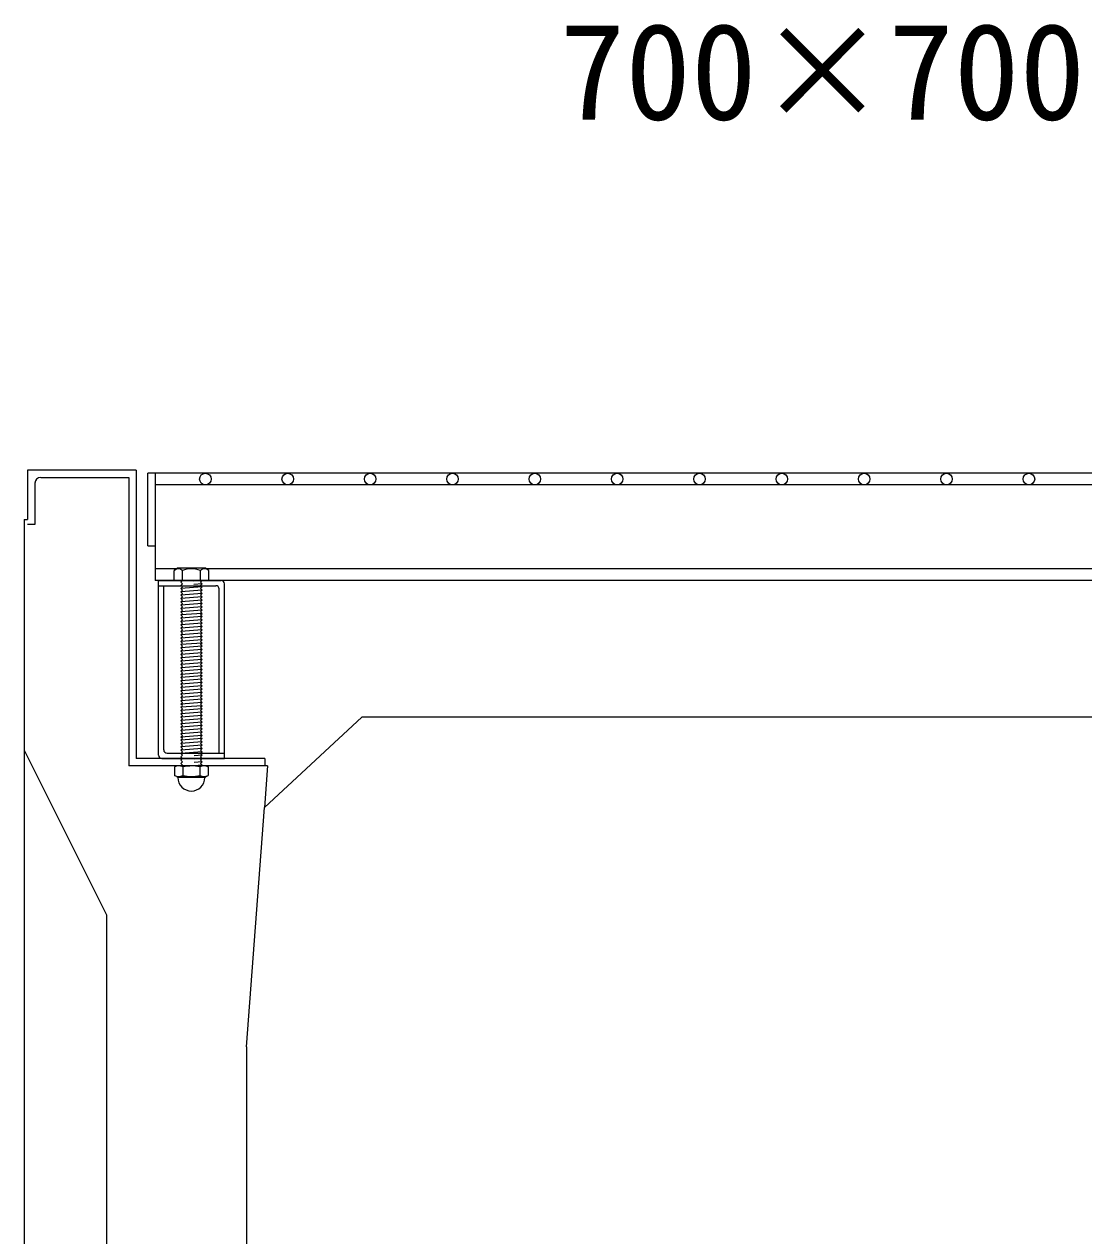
# Model space of a CAD drawing. Units: millimetres, scale not verified. Extents: x -16800 to 16800, y -5940 to 5940.
# Drawn here: x -12635 to -11992, y -1195 to -459 of the extents above; entities that cross this region are included whole.
import ezdxf
from ezdxf.enums import TextEntityAlignment as Align

# ---------------------------------------------------------------- set-up
doc = ezdxf.new("R2010")
doc.units = ezdxf.units.MM
doc.header["$LTSCALE"] = 20
doc.linetypes.add('DOTTED', pattern=[1.75, 0.25, -1.5])
for name, color, linetype, lineweight in [('0-2_HATCH', 6, 'Continuous', 25), ('0-5_OUTLINE', 3, 'Continuous', 25), ('0-6_TXT', 7, 'Continuous', 25)]:
    doc.layers.add(name, color=color, linetype=linetype, lineweight=lineweight)
doc.styles.add('ＭＳ ゴシック', font='')
doc.styles.get('ＭＳ ゴシック').set_extended_font_data('MS Gothic')

msp = doc.modelspace()

# ---------------------------------------------------------------- linework, layer by layer
at = {"layer": '0-2_HATCH'}
for p, q in [((-12625, -734.35), (-12571.5, -734.35)), ((-12571.5, -734.35), (-12571.5, -909.35)), ((-12567, -729.85), (-12567, -904.85)), ((-11740, -731.85), (-12560, -731.85)), ((-12560, -775.85), (-12560, -731.85)), ((-12555.5, -731.85), (-12555.5, -796.85)), ((-12628.5, -737.85), (-12628.5, -762.85)), ((-11744.5, -738.85), (-12555.5, -738.85)), ((-12628.5, -762.85), (-12633, -762.85)), ((-12560, -775.85), (-12555.5, -775.85)), ((-12542.68, -789.85), (-12555.5, -789.85)), ((-12542, -789.35), (-12544, -790.85)), ((-12544, -796.85), (-12544, -790.85)), ((-12543.67, -790.57), (-12542, -789.35)), ((-12525, -789.35), (-12542, -789.35)), ((-12539, -796.85), (-12539, -790.85)), ((-12528, -796.85), (-12528, -790.85)), ((-12523.32, -790.57), (-12525, -789.35)), ((-11775.68, -789.85), (-12524.32, -789.85)), ((-12523, -796.85), (-12523, -790.85)), ((-11744.5, -796.85), (-12555.5, -796.85)), ((-12553.5, -902.85), (-12553.5, -796.85)), ((-12553.5, -796.85), (-12515.5, -796.85)), ((-12553.5, -800.05), (-12518.7, -800.05)), ((-12550.3, -899.65), (-12550.3, -800.05)), ((-12523, -796.85), (-12544, -796.85)), ((-12540, -796.85), (-12527, -796.85)), ((-12540, -797.85), (-12539, -796.85)), ((-12539, -798.85), (-12540, -797.85)), ((-12540, -799.85), (-12539, -798.85)), ((-12539, -800.85), (-12540, -799.85)), ((-12540, -801.85), (-12539, -800.85)), ((-12527, -800.85), (-12540, -801.85)), ((-12528, -797.85), (-12527, -796.85)), ((-12527, -798.85), (-12528, -797.85)), ((-12528, -801.85), (-12527, -800.85)), ((-12513.5, -904.85), (-12513.5, -798.85)), ((-12539, -802.85), (-12540, -801.85)), ((-12540, -803.85), (-12539, -802.85)), ((-12527, -802.85), (-12540, -803.85)), ((-12539, -804.85), (-12540, -803.85)), ((-12540, -805.85), (-12539, -804.85)), ((-12527, -804.85), (-12540, -805.85)), ((-12539, -806.85), (-12540, -805.85)), ((-12540, -807.85), (-12539, -806.85)), ((-12527, -806.85), (-12540, -807.85)), ((-12539, -808.84), (-12540, -807.85)), ((-12527, -802.85), (-12528, -801.85)), ((-12528, -803.85), (-12527, -802.85)), ((-12527, -804.85), (-12528, -803.85)), ((-12528, -805.85), (-12527, -804.85)), ((-12527, -806.85), (-12528, -805.85)), ((-12516.7, -901.65), (-12516.7, -802.05)), ((-12527, -808.84), (-12540, -809.85)), ((-12540, -809.85), (-12539, -808.84)), ((-12527, -810.85), (-12540, -811.85)), ((-12539, -812.84), (-12540, -811.85)), ((-12540, -813.84), (-12539, -812.84)), ((-12527, -812.85), (-12540, -813.85)), ((-12539, -814.84), (-12540, -813.84)), ((-12540, -815.84), (-12539, -814.84)), ((-12527, -814.85), (-12540, -815.85)), ((-12539, -816.84), (-12540, -815.84)), ((-12528, -809.85), (-12527, -808.84)), ((-12527, -810.85), (-12528, -809.85)), ((-12528, -811.85), (-12527, -810.85)), ((-12527, -812.85), (-12528, -811.85)), ((-12528, -813.85), (-12527, -812.85)), ((-12528, -813.85), (-12527, -814.85)), ((-12528, -815.85), (-12527, -814.85)), ((-12528, -815.85), (-12527, -816.84)), ((-12527, -816.84), (-12540, -817.84)), ((-12540, -817.84), (-12539, -816.84)), ((-12539, -818.84), (-12540, -817.84)), ((-12527, -818.84), (-12540, -819.84)), ((-12540, -819.84), (-12539, -818.84)), ((-12539, -820.84), (-12540, -819.84)), ((-12527, -820.84), (-12540, -821.84)), ((-12540, -821.84), (-12539, -820.84)), ((-12539, -822.84), (-12540, -821.84)), ((-12527, -822.84), (-12540, -823.84)), ((-12540, -823.84), (-12539, -822.84)), ((-12528, -817.84), (-12527, -816.84)), ((-12528, -817.84), (-12527, -818.84)), ((-12528, -819.84), (-12527, -818.84)), ((-12528, -819.84), (-12527, -820.84)), ((-12528, -821.84), (-12527, -820.84)), ((-12528, -821.84), (-12527, -822.84)), ((-12528, -823.84), (-12527, -822.84)), ((-12539, -824.84), (-12540, -823.84)), ((-12527, -824.84), (-12540, -825.84)), ((-12540, -825.84), (-12539, -824.84)), ((-12539, -826.84), (-12540, -825.84)), ((-12527, -826.84), (-12540, -827.84)), ((-12540, -827.84), (-12539, -826.84)), ((-12539, -828.84), (-12540, -827.84)), ((-12527, -828.84), (-12540, -829.84)), ((-12540, -829.84), (-12539, -828.84)), ((-12539, -830.84), (-12540, -829.84)), ((-12527, -830.84), (-12540, -831.84)), ((-12540, -831.84), (-12539, -830.84)), ((-12528, -823.84), (-12527, -824.84)), ((-12528, -825.84), (-12527, -824.84)), ((-12528, -825.84), (-12527, -826.84)), ((-12528, -827.84), (-12527, -826.84)), ((-12528, -827.84), (-12527, -828.84)), ((-12528, -829.84), (-12527, -828.84)), ((-12528, -829.84), (-12527, -830.84)), ((-12528, -831.84), (-12527, -830.84)), ((-12539, -832.84), (-12540, -831.84)), ((-12527, -832.84), (-12540, -833.84)), ((-12540, -833.84), (-12539, -832.84)), ((-12539, -834.84), (-12540, -833.84)), ((-12527, -834.84), (-12540, -835.84)), ((-12540, -835.84), (-12539, -834.84)), ((-12539, -836.84), (-12540, -835.84)), ((-12527, -836.84), (-12540, -837.84)), ((-12540, -837.84), (-12539, -836.84)), ((-12539, -838.84), (-12540, -837.84)), ((-12528, -831.84), (-12527, -832.84)), ((-12528, -833.84), (-12527, -832.84)), ((-12528, -833.84), (-12527, -834.84)), ((-12528, -835.84), (-12527, -834.84)), ((-12528, -835.84), (-12527, -836.85)), ((-12528, -837.84), (-12527, -836.84)), ((-12528, -837.84), (-12527, -838.84)), ((-12527, -838.84), (-12540, -839.84)), ((-12540, -839.84), (-12539, -838.84)), ((-12539, -840.84), (-12540, -839.84)), ((-12527, -840.85), (-12540, -841.85)), ((-12540, -841.85), (-12539, -840.85)), ((-12539, -842.85), (-12540, -841.85)), ((-12526.99, -842.85), (-12539.99, -843.85)), ((-12539.99, -843.85), (-12538.99, -842.85)), ((-12538.99, -844.85), (-12539.99, -843.85)), ((-12526.99, -844.85), (-12539.99, -845.85)), ((-12539.99, -845.85), (-12538.99, -844.85)), ((-12528, -839.84), (-12527, -838.84)), ((-12528, -839.84), (-12526.99, -840.85)), ((-12528, -841.85), (-12527, -840.85)), ((-12527.99, -841.85), (-12526.99, -842.85)), ((-12527.99, -843.85), (-12526.99, -842.85)), ((-12527.99, -843.85), (-12526.99, -844.85)), ((-12527.99, -845.85), (-12526.99, -844.85)), ((-12538.99, -846.85), (-12539.99, -845.85)), ((-12526.99, -846.85), (-12539.99, -847.85)), ((-12539.99, -847.85), (-12538.99, -846.85)), ((-12538.99, -848.85), (-12539.99, -847.85)), ((-12526.99, -848.85), (-12539.99, -849.85)), ((-12539.99, -849.85), (-12538.99, -848.85)), ((-12538.99, -850.85), (-12539.99, -849.85)), ((-12526.98, -850.86), (-12539.98, -851.86)), ((-12539.98, -851.86), (-12538.98, -850.86)), ((-12538.98, -852.86), (-12539.98, -851.86)), ((-12526.98, -852.86), (-12539.98, -853.86)), ((-12539.98, -853.86), (-12538.98, -852.86)), ((-12527.99, -845.85), (-12526.99, -846.85)), ((-12527.99, -847.85), (-12526.99, -846.85)), ((-12527.99, -847.85), (-12526.99, -848.85)), ((-12527.99, -849.85), (-12526.99, -848.85)), ((-12527.99, -849.86), (-12526.98, -850.86)), ((-12527.98, -851.86), (-12526.98, -850.86)), ((-12527.98, -851.86), (-12526.98, -852.86)), ((-12527.98, -853.86), (-12526.98, -852.86)), ((-12526.99, -854.85), (-12539.99, -855.85)), ((-12539.99, -855.85), (-12538.99, -854.85)), ((-12538.99, -856.85), (-12539.99, -855.85)), ((-12526.99, -856.85), (-12539.99, -857.85)), ((-12539.99, -857.85), (-12538.99, -856.85)), ((-12538.99, -858.85), (-12539.99, -857.85)), ((-12526.99, -858.85), (-12539.99, -859.85)), ((-12539.99, -859.85), (-12538.99, -858.85)), ((-12538.99, -860.85), (-12539.99, -859.85)), ((-12538.98, -854.86), (-12539.98, -853.86)), ((-12527.99, -855.85), (-12526.99, -854.85)), ((-12527.99, -855.85), (-12526.99, -856.85)), ((-12527.99, -857.85), (-12526.99, -856.85)), ((-12527.99, -857.85), (-12526.99, -858.85)), ((-12527.99, -859.85), (-12526.99, -858.85)), ((-12527.99, -859.85), (-12526.98, -860.86)), ((-12527.98, -853.86), (-12526.98, -854.86)), ((-12539.98, -861.85), (-12538.98, -860.85)), ((-12526.98, -860.86), (-12539.98, -861.86)), ((-12538.98, -862.85), (-12539.98, -861.86)), ((-12526.98, -862.86), (-12539.98, -863.86)), ((-12539.98, -863.86), (-12538.98, -862.86)), ((-12538.98, -864.86), (-12539.98, -863.86)), ((-12526.98, -864.86), (-12539.98, -865.86)), ((-12539.98, -865.86), (-12538.98, -864.86)), ((-12538.98, -866.86), (-12539.98, -865.86)), ((-12526.98, -866.86), (-12539.98, -867.86)), ((-12539.98, -867.86), (-12538.98, -866.86)), ((-12527.98, -861.86), (-12526.98, -860.86)), ((-12527.98, -861.86), (-12526.98, -862.86)), ((-12527.98, -863.86), (-12526.98, -862.86)), ((-12527.98, -863.86), (-12526.98, -864.86)), ((-12527.98, -865.86), (-12526.98, -864.86)), ((-12527.98, -865.86), (-12526.98, -866.86)), ((-12527.98, -867.86), (-12526.98, -866.86)), ((-12538.98, -868.86), (-12539.98, -867.86)), ((-12526.97, -868.86), (-12539.97, -869.86)), ((-12539.97, -869.86), (-12538.97, -868.86)), ((-12538.97, -870.86), (-12539.97, -869.86)), ((-12539.97, -871.86), (-12538.97, -870.86)), ((-12526.97, -870.87), (-12539.97, -871.87)), ((-12538.97, -872.86), (-12539.97, -871.87)), ((-12526.97, -872.87), (-12539.97, -873.87)), ((-12539.97, -873.87), (-12538.97, -872.87)), ((-12538.97, -874.87), (-12539.97, -873.87)), ((-12526.97, -874.87), (-12539.97, -875.87)), ((-12539.97, -875.87), (-12538.97, -874.87)), ((-12527.98, -867.86), (-12526.97, -868.86)), ((-12527.97, -869.86), (-12526.97, -868.86)), ((-12527.97, -869.86), (-12526.97, -870.87)), ((-12527.97, -871.87), (-12526.97, -870.87)), ((-12527.97, -871.87), (-12526.97, -872.87)), ((-12527.97, -873.87), (-12526.97, -872.87)), ((-12527.97, -873.87), (-12526.97, -874.87)), ((-12527.97, -875.87), (-12526.97, -874.87)), ((-12538.97, -876.87), (-12539.97, -875.87)), ((-12526.96, -876.87), (-12539.96, -877.87)), ((-12539.96, -877.87), (-12538.96, -876.87)), ((-12538.96, -878.87), (-12539.96, -877.87)), ((-12526.96, -878.87), (-12539.96, -879.87)), ((-12539.96, -879.87), (-12538.96, -878.87)), ((-12538.96, -880.87), (-12539.96, -879.87)), ((-12526.96, -880.88), (-12539.96, -881.88)), ((-12539.96, -881.88), (-12538.96, -880.88)), ((-12538.96, -882.88), (-12539.96, -881.88)), ((-12527.97, -875.87), (-12526.96, -876.87)), ((-12527.96, -877.87), (-12526.96, -876.87)), ((-12527.96, -877.87), (-12526.96, -878.87)), ((-12527.96, -879.87), (-12526.96, -878.87)), ((-12527.96, -879.87), (-12526.96, -880.88)), ((-12527.96, -881.88), (-12526.96, -880.88)), ((-12527.96, -881.88), (-12526.96, -882.88)), ((-12526.96, -882.88), (-12539.96, -883.88)), ((-12539.96, -883.88), (-12538.96, -882.88)), ((-12538.96, -884.88), (-12539.96, -883.88)), ((-12526.95, -884.88), (-12539.95, -885.88)), ((-12539.95, -885.88), (-12538.95, -884.88)), ((-12538.95, -886.88), (-12539.95, -885.88)), ((-12526.95, -886.88), (-12539.95, -887.88)), ((-12539.95, -887.88), (-12538.95, -886.88)), ((-12538.95, -888.88), (-12539.95, -887.88)), ((-12526.95, -888.88), (-12539.95, -889.88)), ((-12539.95, -889.88), (-12538.95, -888.88)), ((-12527.96, -883.88), (-12526.96, -882.88)), ((-12527.96, -883.88), (-12526.95, -884.88)), ((-12527.95, -885.88), (-12526.95, -884.88)), ((-12527.95, -885.88), (-12526.95, -886.88)), ((-12527.95, -887.88), (-12526.95, -886.88)), ((-12527.95, -887.88), (-12526.95, -888.88)), ((-12527.95, -889.88), (-12526.95, -888.88)), ((-12538.95, -890.88), (-12539.95, -889.88)), ((-12526.95, -890.89), (-12539.95, -891.89)), ((-12539.95, -891.89), (-12538.95, -890.89)), ((-12538.95, -892.89), (-12539.95, -891.89)), ((-12526.94, -892.89), (-12539.94, -893.89)), ((-12539.94, -893.89), (-12538.94, -892.89)), ((-12538.94, -894.89), (-12539.94, -893.89)), ((-12526.94, -894.89), (-12539.94, -895.89)), ((-12539.94, -895.89), (-12538.94, -894.89)), ((-12538.94, -896.89), (-12539.94, -895.89)), ((-12526.94, -896.89), (-12539.94, -897.89)), ((-12539.94, -897.89), (-12538.94, -896.89)), ((-12527.95, -889.88), (-12526.95, -890.89)), ((-12527.95, -891.89), (-12526.95, -890.89)), ((-12527.95, -891.89), (-12526.94, -892.89)), ((-12527.94, -893.89), (-12526.94, -892.89)), ((-12527.94, -893.89), (-12526.94, -894.89)), ((-12527.94, -895.89), (-12526.94, -894.89)), ((-12527.94, -895.89), (-12526.94, -896.89)), ((-12527.94, -897.89), (-12526.94, -896.89)), ((-12548.3, -901.65), (-12513.5, -901.65)), ((-12538.94, -898.89), (-12539.94, -897.89)), ((-12526.94, -898.89), (-12539.94, -899.89)), ((-12539.94, -899.89), (-12538.94, -898.89)), ((-12538.94, -900.89), (-12539.94, -899.89)), ((-12526.93, -900.9), (-12539.93, -901.9)), ((-12539.93, -901.9), (-12538.93, -900.9)), ((-12538.93, -902.9), (-12539.93, -901.9)), ((-12539.93, -903.9), (-12538.93, -902.9)), ((-12538.93, -904.9), (-12539.93, -903.9)), ((-12527.94, -897.89), (-12526.94, -898.89)), ((-12527.94, -899.89), (-12526.94, -898.89)), ((-12527.94, -899.89), (-12526.93, -900.9)), ((-12527.93, -901.9), (-12526.93, -900.9)), ((-12527.93, -901.9), (-12526.93, -902.9)), ((-12527.93, -903.9), (-12526.93, -902.9)), ((-12527.93, -903.9), (-12526.93, -904.9)), ((-12487.21, -909.35), (-12571.5, -909.35)), ((-12489, -904.85), (-12567, -904.85)), ((-12551.5, -904.85), (-12513.5, -904.85)), ((-12542.84, -909.35), (-12543.7, -909.99)), ((-12543.7, -909.99), (-12543.7, -915.18)), ((-12524.16, -909.35), (-12542.84, -909.35)), ((-12539.93, -905.9), (-12538.93, -904.9)), ((-12538.93, -906.9), (-12539.93, -905.9)), ((-12539.93, -907.9), (-12538.93, -906.9)), ((-12538.93, -908.9), (-12539.93, -907.9)), ((-12539.37, -909.35), (-12538.92, -908.9)), ((-12538.6, -909.99), (-12538.6, -915.18)), ((-12528.4, -909.99), (-12528.4, -915.18)), ((-12527.93, -905.9), (-12526.93, -904.9)), ((-12527.93, -905.9), (-12526.93, -906.9)), ((-12527.93, -907.9), (-12526.93, -906.9)), ((-12527.93, -907.9), (-12526.92, -908.9)), ((-12527.37, -909.35), (-12526.92, -908.9)), ((-12524.16, -909.35), (-12523.29, -909.99)), ((-12523.29, -909.99), (-12523.29, -915.18)), ((-12487.21, -909.35), (-12489.11, -934.69)), ((-12489, -904.85), (-12489, -909.35)), ((-12542.01, -916.15), (-12543.7, -915.18)), ((-12542.01, -916.47), (-12542.01, -916.15)), ((-12524.99, -916.15), (-12542.01, -916.15)), ((-12524.99, -916.47), (-12542.01, -916.47)), ((-12524.99, -916.15), (-12523.29, -915.18)), ((-12524.99, -916.47), (-12524.99, -916.15))]:
    msp.add_line(p, q, dxfattribs=at)
at = {"layer": '0-2_HATCH', "linetype": 'DOTTED'}
for p, q in [((-12527, -796.85), (-12540, -797.85)), ((-12527, -798.85), (-12540, -799.85)), ((-12526.93, -902.9), (-12539.93, -903.9)), ((-12526.93, -904.9), (-12539.93, -905.9)), ((-12526.93, -906.9), (-12539.93, -907.9)), ((-12539.37, -909.35), (-12527.37, -909.35)), ((-12526.92, -908.9), (-12532.66, -909.35))]:
    msp.add_line(p, q, dxfattribs=at)
at = {"layer": '0-2_HATCH'}
for points in [[(-12527, -800.85), (-12528, -799.85), (-12527, -798.85)], [(-12527, -808.84), (-12528, -807.85), (-12527, -806.85)], [(-12540, -811.85), (-12539, -810.85), (-12540, -809.85)]]:
    msp.add_lwpolyline(points, dxfattribs=at)
for centre in [(-12525, -735.35), (-12475, -735.35), (-12425, -735.35), (-12375, -735.35), (-12325, -735.35), (-12275, -735.35), (-12225, -735.35), (-12175, -735.35), (-12125, -735.35), (-12075, -735.35), (-12025, -735.35)]:
    msp.add_circle(centre, 3.5, dxfattribs=at)
for centre, radius, start, end in [((-12625, -737.85), 3.5, 90, 180), ((-12541.5, -793.47), 3.62, 46.39563, 133.60437), ((-12533.5, -805.47), 15.62, 69.39075, 110.60925), ((-12525.5, -793.47), 3.62, 46.39563, 133.60437), ((-12518.7, -802.05), 2, 0, 90), ((-12515.5, -798.85), 2, 0, 90), ((-12551.5, -902.85), 2, 180, 270), ((-12548.3, -899.65), 2, 180, 270), ((-12541.15, -914.69), 5.35, 61.49832, 118.50684), ((-12533.5, -929.76), 20.42, 75.52621, 104.47362), ((-12525.85, -914.69), 5.35, 61.49231, 118.50169), ((-12541.15, -910.48), 5.35, 241.49843, 298.50089), ((-12533.5, -916.47), 8.19, 180, 359.99995), ((-12533.5, -895.41), 20.42, 255.52638, 284.47374), ((-12525.85, -910.48), 5.35, 241.49989, 298.5)]:
    msp.add_arc(centre, radius, start, end, dxfattribs=at)
at = {"layer": '0-5_OUTLINE'}
for p, q in [((-12635, -759.85), (-12635, -1629.85)), ((-12635, -759.85), (-12633, -759.85)), ((-11870, -879.85), (-12430, -879.85)), ((-12635, -899.85), (-12585, -999.85)), ((-12585, -999.85), (-12585, -1629.85)), ((-12500, -1079.85), (-12500, -1629.85))]:
    msp.add_line(p, q, dxfattribs=at)
for points in [[(-12567, -729.85), (-12633, -729.85), (-12633, -759.85)], [(-12500, -1079.85), (-12489.11, -934.69), (-12430, -879.85)]]:
    msp.add_lwpolyline(points, dxfattribs=at)

# ---------------------------------------------------------------- texts
at = {"layer": '0-6_TXT', "style": 'ＭＳ ゴシック'}
msp.add_text('700×700', height=58.65, dxfattribs=at).set_placement((-12310, -534.84), align=Align.BOTTOM_LEFT)

doc.saveas('drawing.dxf')
